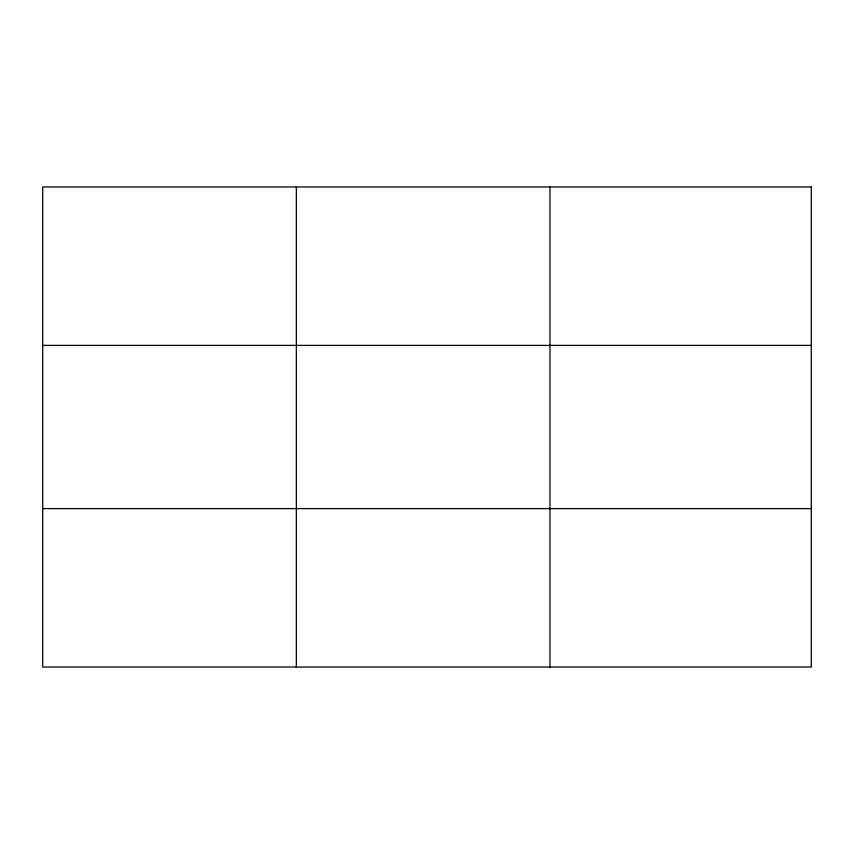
<?xml version="1.0" encoding="UTF-8"?>
<svg xmlns="http://www.w3.org/2000/svg" width="854" height="854" viewBox="0 0 854 854"><rect width="100%" height="100%" fill="white"/><g stroke="black" fill="none" stroke-linecap="round" stroke-linejoin="round"><path stroke-width="1.28" d="M296.338 186.973L296.338 667.027M549.976 186.973L549.976 667.027M42.7 345.39L811.3 345.39M42.7 508.61L811.3 508.61M811.3 186.973L811.3 667.027L42.7 667.027L42.7 186.973L811.3 186.973"/></g></svg>
